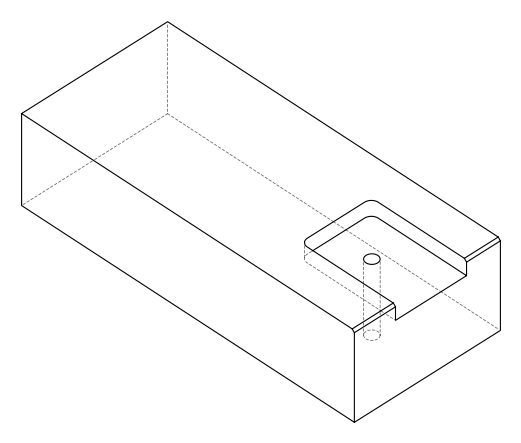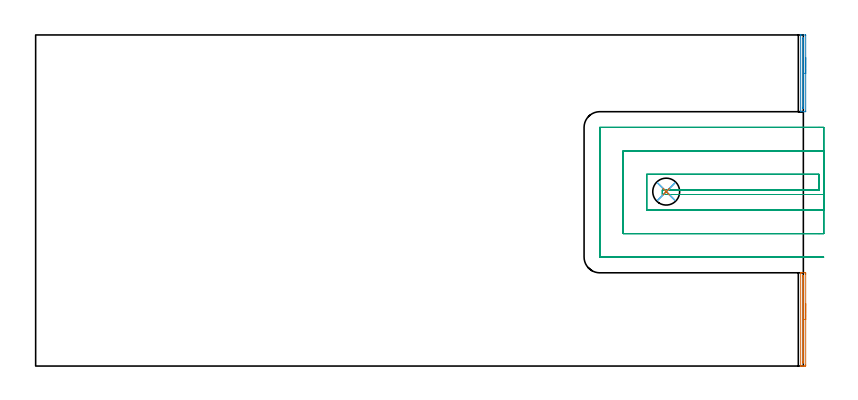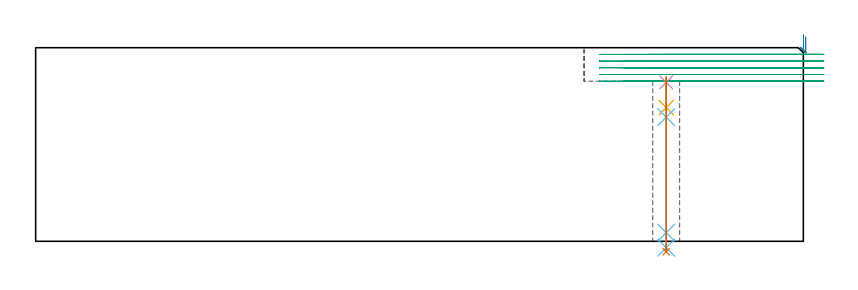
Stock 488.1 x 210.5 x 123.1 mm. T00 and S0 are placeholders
(PLAN: 7 operations, 5 tool changes, 16.8 min)
(1 AREA_MILL | FG_CHAMFER_SURFACE | UGT0205_001 | 1.09 min | 315 mm3)
(2 AREA_MILL_1 | FG_CHAMFER_SURFACE_1 | UGT0205_001 | 0.92 min | 262 mm3)
(3 MILL_SLOT | SLOT_PARTIAL_RECTANGULAR | UGT0201_135 | Follow Part, ap 4.975, ae 75% | 13.65 min | 303158 mm3)
(4 SPOT_DRILL | STEP1HOLE | NXT0321_9005460120000 | 0.04 min | 8 mm3)
(5 DRILL_BLIND_HOLE_INTO_CENTER | STEP1HOLE | NXT0301_083 | 0.08 min | 1509 mm3)
(6 GUN_DRILL_THROUGH_HOLE | STEP1HOLE | UGT0307_008 | 0.53 min | 8160 mm3)
(7 DRILL_TO_ENLARGE_THROUGH_HOLE | STEP1HOLE | UGT0301_242 | 0.45 min | 13647 mm3)
(TOOL UGT0205_001 | Chamfer Mill 20 x 3 x 45 deg. | D20 FL50 Z2)
(TOOL UGT0201_135 | Carbide End Mill 19.9 | D19.9 FL30 Z4)
(TOOL NXT0321_9005460120000 | NC Spot Drill, 142deg, 12mm, Carbide, Uncoated | D12 PA142 FL30 Z2)
(TOOL NXT0301_083 | Carbide Drill 11.2mm [860.1-1120-056A1-MM 2214] | D11.2 PA140 FL72 Z2)
(TOOL UGT0307_008 | Gun Drill 11 mm | D11 PA130 FL24 Z1)
(TOOL UGT0301_242 | Twist Drill 17.1 mm | D17.1 PA118 FL130 Z2)
(OP 1 AREA_MILL)
G17 G21 G94 G90
T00 M6
G54
G17 G0 G90 X489.6 Y39.65 S1061 M3
G43 Z133.1 H0
Z129.9
G94 G1 Y39.612 Z129.028 F250.
Y39.498 Z128.164
Y39.309 Z127.312
Y39.047 Z126.48
Y38.713 Z125.674
Y38.31 Z124.9
Y37.842 Z124.164
Y37.31 Z123.472
Y36.721 Z122.829
Y36.078 Z122.24
Y35.386 Z121.708
Y34.65 Z121.24
Y33.876 Z120.837
Y33.07 Z120.503
Y32.238 Z120.241
Y31.386 Z120.052
Y30.522 Z119.938
Y29.65 Z119.9
Y0.617
X489.598 Y0.317
X489.593 Y0.01 Z119.902
X489.305 Y0. Z120.189
X488.768 Z120.729
X488.435 Z121.061
X487.898 Z121.598
X487.565 Z121.93
X486.625 Z122.874
X486.512 Z122.98
X486.496 Y0.001 Z122.996
X486.403 Y0.01 Z123.088
X486.4 Y0.171 Z123.1
Y59.129
X486.403 Y59.29 Z123.088
X486.511 Y59.298 Z122.981
X486.625 Y59.3 Z122.874
X486.899 Z122.6
X487.565 Z121.93
X488.768 Z120.729
X489.305 Y59.296 Z120.189
X489.592 Y59.29 Z119.902
X489.598 Y58.983 Z119.9
X489.6 Y58.683
Y58.38
Y29.65
X488.186 Z121.314
Y2.66
X488.185 Y2.404 Z121.315
X488.183 Y2.254 Z121.317
X488.179 Y2.02 Z121.321
X487.953 Y2.006 Z121.547
X487.845 Y2.008 Z121.655
X487.823 Y2.01 Z121.677
X487.82 Y2.049 Z121.68
X487.817 Y2.146 Z121.683
X487.815 Y2.404 Z121.685
X487.814 Y2.785 Z121.686
X487.815 Y56.639 Z121.685
X487.817 Y56.896 Z121.683
X487.821 Y57.275 Z121.679
X487.827 Y57.291 Z121.673
X487.845 Y57.294 Z121.655
X487.895 Y57.297 Z121.605
X488.043 Y57.298 Z121.457
X488.155 Y57.292 Z121.345
X488.177 Y57.29 Z121.323
X488.18 Y57.251 Z121.32
X488.183 Y57.154 Z121.317
X488.185 Y56.896 Z121.315
X488.186 Y56.64 Z121.314
Y29.65
Y28.778 Z121.352
Y27.914 Z121.466
Y27.062 Z121.655
Y26.23 Z121.917
Y25.424 Z122.251
Y24.65 Z122.654
Y23.914 Z123.123
Y23.222 Z123.654
Y22.579 Z124.243
Y21.99 Z124.886
Y21.458 Z125.578
Y20.99 Z126.314
Y20.587 Z127.088
Y20.253 Z127.894
Y19.991 Z128.726
Y19.802 Z129.578
Y19.688 Z130.443
Y19.65 Z131.314
G0 Z133.1
M5
M2
(OP 2 AREA_MILL_1)
G17 G21 G94 G90
T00 M6
G54
G17 G0 G90 X489.6 Y196.1 S1061 M3
G43 Z133.1 H0
Z129.9
G94 G1 Y196.062 Z129.028 F250.
Y195.948 Z128.164
Y195.759 Z127.312
Y195.497 Z126.48
Y195.163 Z125.674
Y194.76 Z124.9
Y194.291 Z124.164
Y193.76 Z123.472
Y193.171 Z122.829
Y192.528 Z122.24
Y191.836 Z121.708
Y191.1 Z121.24
Y190.326 Z120.837
Y189.52 Z120.503
Y188.688 Z120.241
Y187.836 Z120.052
Y186.972 Z119.938
Y186.1 Z119.9
Y162.053
X489.595 Y161.76 Z119.905
X489.592 Y161.701 Z119.906
X488.2 Y161.7 Z121.299
X486.479 Y161.701 Z123.019
X486.404 Y161.71 Z123.091
X486.4 Y161.76 Z123.1
Y210.44
X486.404 Y210.49 Z123.091
X486.48 Y210.5 Z123.018
X489.423 Z120.075
X489.592 Y210.499 Z119.906
X489.596 Y210.44 Z119.904
X489.6 Y210.29 Z119.9
Y186.1
X488.186 Z121.314
Y164.227
X488.184 Y163.973 Z121.316
X488.182 Y163.866 Z121.318
X488.179 Y163.744 Z121.321
X487.856 Y163.704 Z121.644
X487.831 Y163.702 Z121.669
X487.824 Y163.709 Z121.676
X487.82 Y163.713 Z121.68
X487.817 Y163.973 Z121.683
X487.815 Y164.351 Z121.685
X487.814 Y164.604 Z121.686
X487.815 Y207.973 Z121.685
X487.818 Y208.227 Z121.682
X487.821 Y208.415 Z121.679
X487.828 Y208.49 Z121.672
X487.866 Y208.492 Z121.634
X488.17 Y208.497 Z121.33
X488.176 Y208.491 Z121.324
X488.18 Y208.487 Z121.32
X488.184 Y208.227 Z121.316
X488.185 Y207.974 Z121.315
X488.186 Y207.596 Z121.314
Y186.1
Y185.228 Z121.352
Y184.363 Z121.466
Y183.512 Z121.655
Y182.68 Z121.917
Y181.874 Z122.251
Y181.1 Z122.654
Y180.364 Z123.123
Y179.672 Z123.654
Y179.029 Z124.243
Y178.44 Z124.886
Y177.908 Z125.578
Y177.44 Z126.314
Y177.037 Z127.088
Y176.703 Z127.894
Y176.441 Z128.726
Y176.252 Z129.578
Y176.138 Z130.443
Y176.1 Z131.314
G0 Z133.1
M5
M2
(OP 3 MILL_SLOT)
G17 G21 G94 G90
T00 M6
G54
G17 G0 G90 X501.05 Y109.05 S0 M3
G43 Z133.1 H0
Z118.84
G94 G1 X498.05 F250.
X398.45 F500.
Y111.95
X498.05
Y121.9
X388.5
Y99.1
X498.05
X501.05 F250.
Y136.825
X498.05
X373.575 F500.
Y84.175
X498.05
X501.05 F250.
Y151.75
X498.05
X358.7 F500.
X358.67 Y151.752
X358.648 Y151.73
X358.65 Y151.7
Y69.3
X358.648 Y69.27
X358.67 Y69.248
X358.7 Y69.25
X498.05
X501.05 F250.
G0 Y109.05 Z114.58
G1 X498.05
X398.45 F500.
Y111.95
X498.05
Y121.9
X388.5
Y99.1
X498.05
X501.05 F250.
Y136.825
X498.05
X373.575 F500.
Y84.175
X498.05
X501.05 F250.
Y151.75
X498.05
X358.7 F500.
X358.67 Y151.752
X358.648 Y151.73
X358.65 Y151.7
Y69.3
X358.648 Y69.27
X358.67 Y69.248
X358.7 Y69.25
X498.05
X501.05 F250.
G0 Y109.05 Z110.32
G1 X498.05
X398.45 F500.
Y111.95
X498.05
Y121.9
X388.5
Y99.1
X498.05
X501.05 F250.
Y136.825
X498.05
X373.575 F500.
Y84.175
X498.05
X501.05 F250.
Y151.75
X498.05
X358.7 F500.
X358.67 Y151.752
X358.648 Y151.73
X358.65 Y151.7
Y69.3
X358.648 Y69.27
X358.67 Y69.248
X358.7 Y69.25
X498.05
X501.05 F250.
G0 Y109.05 Z106.06
G1 X498.05
X398.45 F500.
Y111.95
X498.05
Y121.9
X388.5
Y99.1
X498.05
X501.05 F250.
Y136.825
X498.05
X373.575 F500.
Y84.175
X498.05
X501.05 F250.
Y151.75
X498.05
X358.7 F500.
X358.67 Y151.752
X358.648 Y151.73
X358.65 Y151.7
Y69.3
X358.648 Y69.27
X358.67 Y69.248
X358.7 Y69.25
X498.05
X501.05 F250.
G0 Y109.05 Z101.8
G1 X498.05
X398.45 F500.
Y111.95
X498.05
Y121.9
X388.5
Y99.1
X498.05
X501.05 F250.
Y136.825
X498.05
X373.575 F500.
Y84.175
X498.05
X501.05 F250.
Y151.75
X498.05
X358.7 F500.
X358.67 Y151.752
X358.648 Y151.73
X358.65 Y151.7
Y69.3
X358.648 Y69.27
X358.67 Y69.248
X358.7 Y69.25
X498.05
X501.05 F250.
G0 Z133.1
M5
M2
(OP 4 SPOT_DRILL)
G17 G21 G94 G90
T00 M6
G54
G17 G0 G90 X400.9 Y110.9 S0 M3
G43 Z133.1 H0
G94 G81 G98 Z101.064 F250. R104.8
G80
M5
M2
(OP 5 DRILL_BLIND_HOLE_INTO_CENTER)
G17 G21 G94 G90
T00 M6
G54
G17 G0 G90 X400.9 Y110.9 S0 M3
G43 Z133.1 H1
G94 G81 G98 Z85. F250. R103.8
G80
M5
M2
(OP 6 GUN_DRILL_THROUGH_HOLE)
G17 G21 G94 G90
T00 M6
G54
G17 G0 G90 X400.9 Y110.9 M8
G43 Z133.1 H0
Z97.903
S716 M3
G94 G1 Z78.937 F125. M26
G4 X.084
Z5.5 F250.
G4 X.084
Z-4.065 F125.
G4 X.084
M5
M9
G0 Z97.903
Z133.1
M2
(OP 7 DRILL_TO_ENLARGE_THROUGH_HOLE)
G17 G21 G94 G90
T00 M6
G54
G17 G0 G90 X400.9 Y110.9 S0 M3
G43 Z133.1 H0
G94 G73 G98 Z-6.637 F250. Q15.491 R103.8
G80
M5
M2
